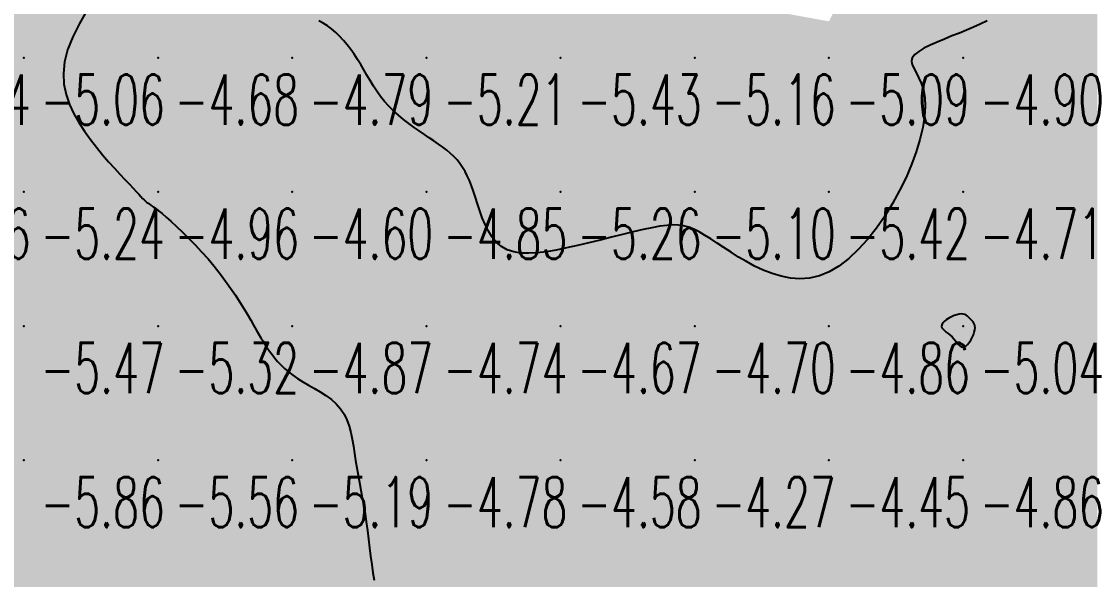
# Model space of a CAD drawing. Header units: millimetres. Extents: x 88261 to 90953, y 390274 to 392322.
# Drawn here: x 90200.1 to 90280, y 390618.3 to 390659.9 of the extents above; entities that cross this region are included whole.
import ezdxf
from ezdxf.enums import TextEntityAlignment as Align

# ---------------------------------------------------------------- set-up
doc = ezdxf.new("R2010")
doc.units = ezdxf.units.MM
doc.header["$LTSCALE"] = 25
for name, color, linetype in [('CN_04_00', 242, 'Continuous'), ('COTEAlt', 7, 'Continuous'), ('TN_COLORIAGE', 7, 'Continuous')]:
    doc.layers.add(name, color=color, linetype=linetype)
doc.styles.add('Simplex 1.0', font='Simplex.shx', dxfattribs={"width": 0.99, "height": 2.5})
doc.styles.get("Standard").update_dxf_attribs({"font": 'times.ttf'})

# ---------------------------------------------------------------- blocks, each defined once
blk = doc.blocks.new('COTE')
at = {"color": 0}
blk.add_point((0, 0), dxfattribs=at)
at = {"layer": 'COTEAlt'}
blk.add_attdef('ALT', text='', height=3.75, dxfattribs=at).set_placement((1.25, -1.25), align=Align.TOP_LEFT)

msp = doc.modelspace()

# ---------------------------------------------------------------- linework, layer by layer
at = {"layer": 'CN_04_00', "elevation": -5, "flags": 128}
for points in [[(90204.947, 390660.763), (90204.393, 390659.78), (90203.897, 390658.793), (90203.511, 390657.833), (90203.279, 390656.923), (90203.193, 390656.065), (90203.237, 390655.254), (90203.391, 390654.486), (90203.639, 390653.757), (90203.962, 390653.063), (90204.343, 390652.4), (90204.763, 390651.763), (90205.205, 390651.15), (90205.66, 390650.563), (90206.117, 390650.006), (90206.567, 390649.483), (90207.001, 390648.998), (90207.409, 390648.555), (90207.782, 390648.157), (90208.111, 390647.809), (90208.388, 390647.513), (90208.618, 390647.264), (90208.808, 390647.058), (90208.966, 390646.888), (90209.098, 390646.748), (90209.211, 390646.634), (90209.313, 390646.539), (90209.41, 390646.458), (90209.51, 390646.385), (90209.62, 390646.311), (90209.745, 390646.228), (90209.894, 390646.127), (90210.072, 390645.998), (90210.286, 390645.834), (90210.544, 390645.626), (90210.851, 390645.365), (90211.212, 390645.045), (90211.618, 390644.67), (90212.06, 390644.248), (90212.527, 390643.786), (90213.009, 390643.292), (90213.494, 390642.773), (90213.973, 390642.237), (90214.435, 390641.691), (90214.871, 390641.141), (90215.279, 390640.594), (90215.66, 390640.056), (90216.014, 390639.531), (90216.34, 390639.026), (90216.639, 390638.545), (90216.91, 390638.095), (90217.154, 390637.681), (90217.372, 390637.306), (90217.568, 390636.967), (90217.746, 390636.658), (90217.913, 390636.373), (90218.072, 390636.106), (90218.23, 390635.851), (90218.391, 390635.604), (90218.561, 390635.357), (90218.743, 390635.107), (90218.942, 390634.853), (90219.16, 390634.597), (90219.401, 390634.341), (90219.668, 390634.084), (90219.963, 390633.829), (90220.289, 390633.577), (90220.65, 390633.329), (90221.047, 390633.085), (90221.468, 390632.842), (90221.903, 390632.592), (90222.339, 390632.332), (90222.764, 390632.055), (90223.165, 390631.757), (90223.53, 390631.431), (90223.847, 390631.072), (90224.108, 390630.676), (90224.317, 390630.247), (90224.483, 390629.789), (90224.615, 390629.305), (90224.721, 390628.802), (90224.811, 390628.282), (90224.892, 390627.751), (90224.974, 390627.214), (90225.064, 390626.672), (90225.16, 390626.126), (90225.262, 390625.574), (90225.366, 390625.013), (90225.471, 390624.442), (90225.574, 390623.857), (90225.673, 390623.258), (90225.767, 390622.642), (90225.853, 390622.009), (90225.934, 390621.366), (90226.013, 390620.721), (90226.092, 390620.082), (90226.176, 390619.458), (90226.267, 390618.859), (90226.367, 390618.291)], [(90272.038, 390659.977), (90271.529, 390659.742), (90271.021, 390659.517), (90270.504, 390659.297), (90269.97, 390659.078), (90269.416, 390658.856), (90268.854, 390658.63), (90268.307, 390658.402), (90267.792, 390658.171), (90267.33, 390657.938), (90266.941, 390657.702), (90266.644, 390657.465), (90266.459, 390657.227), (90266.399, 390656.985), (90266.443, 390656.73), (90266.565, 390656.45), (90266.738, 390656.134), (90266.934, 390655.77), (90267.127, 390655.346), (90267.29, 390654.85), (90267.396, 390654.27), (90267.423, 390653.6), (90267.368, 390652.847), (90267.236, 390652.025), (90267.029, 390651.147), (90266.75, 390650.226), (90266.404, 390649.274), (90265.992, 390648.305), (90265.519, 390647.332), (90264.988, 390646.368), (90264.407, 390645.43), (90263.781, 390644.534), (90263.12, 390643.697), (90262.43, 390642.936), (90261.719, 390642.268), (90260.994, 390641.71), (90260.263, 390641.278), (90259.533, 390640.985), (90258.807, 390640.82), (90258.089, 390640.769), (90257.381, 390640.817), (90256.686, 390640.95), (90256.007, 390641.154), (90255.348, 390641.413), (90254.711, 390641.713), (90254.098, 390642.041), (90253.512, 390642.385), (90252.952, 390642.737), (90252.419, 390643.086), (90251.913, 390643.423), (90251.435, 390643.738), (90250.986, 390644.022), (90250.567, 390644.266), (90250.174, 390644.461), (90249.797, 390644.608), (90249.421, 390644.708), (90249.032, 390644.763), (90248.616, 390644.775), (90248.157, 390644.745), (90247.643, 390644.676), (90247.058, 390644.568), (90246.393, 390644.426), (90245.66, 390644.256), (90244.873, 390644.064), (90244.049, 390643.859), (90243.204, 390643.649), (90242.353, 390643.441), (90241.513, 390643.242), (90240.699, 390643.061), (90239.925, 390642.904), (90239.196, 390642.78), (90238.512, 390642.697), (90237.875, 390642.662), (90237.289, 390642.682), (90236.753, 390642.767), (90236.27, 390642.923), (90235.843, 390643.158), (90235.47, 390643.477), (90235.148, 390643.867), (90234.869, 390644.313), (90234.628, 390644.799), (90234.417, 390645.309), (90234.231, 390645.827), (90234.063, 390646.338), (90233.906, 390646.826), (90233.754, 390647.279), (90233.603, 390647.696), (90233.451, 390648.08), (90233.293, 390648.435), (90233.126, 390648.763), (90232.947, 390649.067), (90232.752, 390649.351), (90232.538, 390649.618), (90232.301, 390649.87), (90232.043, 390650.111), (90231.764, 390650.345), (90231.466, 390650.574), (90231.149, 390650.803), (90230.815, 390651.034), (90230.464, 390651.271), (90230.099, 390651.517), (90229.72, 390651.776), (90229.332, 390652.048), (90228.941, 390652.333), (90228.552, 390652.632), (90228.171, 390652.945), (90227.802, 390653.273), (90227.452, 390653.616), (90227.126, 390653.974), (90226.826, 390654.348), (90226.551, 390654.734), (90226.295, 390655.128), (90226.052, 390655.529), (90225.819, 390655.931), (90225.589, 390656.332), (90225.358, 390656.728), (90225.121, 390657.116), (90224.873, 390657.493), (90224.615, 390657.856), (90224.347, 390658.203), (90224.069, 390658.531), (90223.783, 390658.838), (90223.488, 390659.122), (90223.186, 390659.381), (90222.877, 390659.611), (90222.562, 390659.812), (90222.235, 390659.988)]]:
    msp.add_lwpolyline(points, dxfattribs=at)
msp.add_lwpolyline([(90271.141, 390637.113), (90271.133, 390637.245), (90271.103, 390637.358), (90271.056, 390637.456), (90270.995, 390637.542), (90270.926, 390637.621), (90270.852, 390637.696), (90270.776, 390637.771), (90270.703, 390637.847), (90270.629, 390637.923), (90270.551, 390637.995), (90270.464, 390638.057), (90270.365, 390638.105), (90270.251, 390638.136), (90270.117, 390638.146), (90269.96, 390638.129), (90269.778, 390638.084), (90269.58, 390638.014), (90269.376, 390637.923), (90269.178, 390637.816), (90268.996, 390637.699), (90268.84, 390637.575), (90268.722, 390637.45), (90268.652, 390637.329), (90268.638, 390637.215), (90268.674, 390637.107), (90268.751, 390637.002), (90268.859, 390636.897), (90268.991, 390636.79), (90269.135, 390636.678), (90269.285, 390636.558), (90269.429, 390636.427), (90269.562, 390636.286), (90269.684, 390636.14), (90269.797, 390635.999), (90269.905, 390635.872), (90270.01, 390635.767), (90270.115, 390635.693), (90270.222, 390635.659), (90270.335, 390635.673), (90270.455, 390635.742), (90270.578, 390635.859), (90270.699, 390636.012), (90270.815, 390636.191), (90270.92, 390636.385), (90271.01, 390636.585), (90271.079, 390636.78), (90271.124, 390636.958), (90271.141, 390637.113)], close=True, dxfattribs=at)
at = {"layer": 'TN_COLORIAGE', "color": 131}
for points in [[(90209.526, 390666.517, -4.679), (90201.752, 390657.239, -4.679), (90210.249, 390667.239, -4.679), (90210.249, 390657.239, -4.679)], [(90210.36, 390667.239, -4.679), (90214.747, 390661.738, -4.679), (90210.249, 390667.239, -4.679), (90210.249, 390657.239, -4.679)], [(90273.775, 390660.765, -4.539), (90280.249, 390664.374, -4.539), (90270.249, 390657.239, -4.539), (90280.249, 390657.239, -4.539)], [(90220.249, 390660.69, -4.679), (90214.747, 390661.738, -4.679), (90220.249, 390657.239, -4.679), (90210.249, 390657.239, -4.679)], [(90220.249, 390660.69, -4.793), (90222.944, 390659.934, -4.793), (90220.249, 390657.239, -4.793)], [(90273.775, 390660.765, -4.899), (90270.249, 390659.116, -4.899), (90270.249, 390657.239, -4.899)], [(90225.242, 390657.239, -4.793), (90222.944, 390659.934, -4.793), (90220.249, 390657.239, -4.793)], [(90265.053, 390657.239, -4.899), (90270.249, 390659.116, -4.899), (90270.249, 390657.239, -4.899)], [(90201.752, 390657.239, -4.679), (90204.534, 390651.525, -4.679), (90210.249, 390657.239, -4.679)], [(90208.687, 390647.239, -4.679), (90204.534, 390651.525, -4.679), (90210.249, 390647.239, -4.679), (90210.249, 390657.239, -4.679)], [(90210.249, 390647.239, -4.793), (90220.249, 390647.239, -4.793), (90220.249, 390657.239, -4.793)], [(90210.249, 390657.239, -4.793), (90210.249, 390647.239, -4.793), (90220.249, 390657.239, -4.793)], [(90225.242, 390657.239, -4.603), (90226.816, 390653.806, -4.603), (90220.249, 390657.239, -4.603), (90220.249, 390647.239, -4.603)], [(90265.053, 390657.239, -4.899), (90268.295, 390655.286, -4.899), (90270.249, 390657.239, -4.899)], [(90268.295, 390655.286, -4.711), (90266.143, 390647.239, -4.711), (90270.249, 390657.239, -4.711), (90270.249, 390647.239, -4.711)], [(90270.249, 390647.239, -4.539), (90280.249, 390647.239, -4.539), (90280.249, 390657.239, -4.539)], [(90270.249, 390657.239, -4.539), (90270.249, 390647.239, -4.539), (90280.249, 390657.239, -4.539)], [(90230.249, 390651.382, -4.603), (90226.816, 390653.806, -4.603), (90230.249, 390647.239, -4.603), (90220.249, 390647.239, -4.603)], [(90230.249, 390651.382, -4.853), (90232.781, 390649.771, -4.853), (90230.249, 390647.239, -4.853)], [(90233.853, 390647.239, -4.853), (90232.781, 390649.771, -4.853), (90230.249, 390647.239, -4.853)], [(90208.687, 390647.239, -4.955), (90209.381, 390646.372, -4.955), (90210.249, 390647.239, -4.955)], [(90210.249, 390646.025, -4.955), (90209.381, 390646.372, -4.955), (90210.249, 390647.239, -4.955)], [(90210.249, 390646.025, -4.603), (90214.729, 390641.72, -4.603), (90210.249, 390647.239, -4.603), (90220.249, 390647.239, -4.603)], [(90217.445, 390637.239, -4.603), (90214.729, 390641.72, -4.603), (90220.249, 390637.239, -4.603), (90220.249, 390647.239, -4.603)], [(90220.249, 390637.239, -4.853), (90230.249, 390637.239, -4.853), (90230.249, 390647.239, -4.853)], [(90220.249, 390647.239, -4.853), (90220.249, 390637.239, -4.853), (90230.249, 390647.239, -4.853)], [(90233.853, 390647.239, -4.741), (90235.238, 390642.229, -4.741), (90230.249, 390647.239, -4.741), (90230.249, 390637.239, -4.741)], [(90268.022, 390637.239, -4.711), (90270.249, 390638.451, -4.711), (90260.249, 390637.239, -4.711), (90270.249, 390647.239, -4.711)], [(90260.249, 390639.75, -4.711), (90266.143, 390647.239, -4.711), (90260.249, 390637.239, -4.711), (90270.249, 390647.239, -4.711)], [(90270.249, 390638.451, -4.233), (90270.743, 390637.733, -4.233), (90270.249, 390647.239, -4.233), (90280.249, 390647.239, -4.233)], [(90271.439, 390637.239, -4.233), (90270.743, 390637.733, -4.233), (90280.249, 390637.239, -4.233), (90280.249, 390647.239, -4.233)], [(90250.249, 390644.803, -4.674), (90247.963, 390644.953, -4.674), (90250.249, 390637.239, -4.674), (90240.249, 390637.239, -4.674)], [(90247.963, 390644.953, -4.674), (90240.249, 390642.795, -4.674), (90240.249, 390637.239, -4.674)], [(90250.249, 390644.803, -4.7), (90254.442, 390641.432, -4.7), (90250.249, 390637.239, -4.7)], [(90235.238, 390642.229, -4.674), (90240.249, 390642.795, -4.674), (90230.249, 390637.239, -4.674), (90240.249, 390637.239, -4.674)], [(90260.249, 390639.75, -4.7), (90254.442, 390641.432, -4.7), (90260.249, 390637.239, -4.7), (90250.249, 390637.239, -4.7)], [(90217.445, 390637.239, -4.874), (90218.417, 390635.408, -4.874), (90220.249, 390637.239, -4.874)], [(90220.249, 390633.272, -4.874), (90218.417, 390635.408, -4.874), (90220.249, 390637.239, -4.874)], [(90220.249, 390633.272, -4.741), (90224.489, 390631.48, -4.741), (90220.249, 390637.239, -4.741), (90230.249, 390637.239, -4.741)], [(90224.876, 390627.239, -4.741), (90224.489, 390631.48, -4.741), (90230.249, 390627.239, -4.741), (90230.249, 390637.239, -4.741)], [(90230.249, 390627.239, -4.674), (90240.249, 390627.239, -4.674), (90240.249, 390637.239, -4.674)], [(90230.249, 390637.239, -4.674), (90230.249, 390627.239, -4.674), (90240.249, 390637.239, -4.674)], [(90240.249, 390627.239, -4.7), (90250.249, 390627.239, -4.7), (90250.249, 390637.239, -4.7)], [(90240.249, 390637.239, -4.7), (90240.249, 390627.239, -4.7), (90250.249, 390637.239, -4.7)], [(90250.249, 390627.239, -4.861), (90260.249, 390627.239, -4.861), (90260.249, 390637.239, -4.861)], [(90250.249, 390637.239, -4.861), (90250.249, 390627.239, -4.861), (90260.249, 390637.239, -4.861)], [(90268.022, 390637.239, -4.447), (90269.576, 390636.567, -4.447), (90260.249, 390637.239, -4.447), (90260.249, 390627.239, -4.447)], [(90270.249, 390627.239, -4.705), (90280.249, 390627.239, -4.705), (90280.249, 390637.239, -4.705)], [(90270.249, 390635.058, -4.705), (90271.439, 390637.239, -4.705), (90270.249, 390627.239, -4.705), (90280.249, 390637.239, -4.705)], [(90270.249, 390635.058, -4.447), (90269.576, 390636.567, -4.447), (90270.249, 390627.239, -4.447), (90260.249, 390627.239, -4.447)], [(90224.876, 390627.239, -4.778), (90225.853, 390622.844, -4.778), (90230.249, 390627.239, -4.778)], [(90226.311, 390617.239, -4.778), (90225.853, 390622.844, -4.778), (90230.249, 390617.239, -4.778), (90230.249, 390627.239, -4.778)], [(90230.249, 390617.239, -4.581), (90240.249, 390617.239, -4.581), (90240.249, 390627.239, -4.581)], [(90230.249, 390627.239, -4.581), (90230.249, 390617.239, -4.581), (90240.249, 390627.239, -4.581)], [(90240.249, 390617.239, -4.271), (90250.249, 390617.239, -4.271), (90250.249, 390627.239, -4.271)], [(90240.249, 390627.239, -4.271), (90240.249, 390617.239, -4.271), (90250.249, 390627.239, -4.271)], [(90250.249, 390617.239, -4.447), (90260.249, 390617.239, -4.447), (90260.249, 390627.239, -4.447)], [(90250.249, 390627.239, -4.447), (90250.249, 390617.239, -4.447), (90260.249, 390627.239, -4.447)], [(90260.249, 390617.239, -4.857), (90270.249, 390617.239, -4.857), (90270.249, 390627.239, -4.857)], [(90260.249, 390627.239, -4.857), (90260.249, 390617.239, -4.857), (90270.249, 390627.239, -4.857)], [(90270.249, 390617.239, -4.938), (90280.249, 390617.239, -4.938), (90280.249, 390627.239, -4.938)], [(90270.249, 390627.239, -4.938), (90270.249, 390617.239, -4.938), (90280.249, 390627.239, -4.938)]]:
    msp.add_solid(points, dxfattribs=at)
at = {"layer": 'TN_COLORIAGE', "color": 141}
for points in [[(90230.249, 390667.239, -5), (90222.944, 390659.934, -5), (90220.249, 390667.239, -5), (90220.249, 390660.69, -5)], [(90230.249, 390667.239, -5), (90222.944, 390659.934, -5), (90230.249, 390657.239, -5), (90225.242, 390657.239, -5)], [(90230.249, 390657.239, -5.225), (90240.249, 390657.239, -5.225), (90240.249, 390667.239, -5.225)], [(90230.249, 390667.239, -5.225), (90230.249, 390657.239, -5.225), (90240.249, 390667.239, -5.225)], [(90240.249, 390657.239, -5), (90247.365, 390664.355, -5), (90240.249, 390667.239, -5), (90245.866, 390667.239, -5)], [(90270.249, 390667.239, -5), (90270.249, 390659.116, -5), (90260.249, 390657.239, -5), (90265.053, 390657.239, -5)], [(90270.249, 390667.239, -5), (90263.9, 390667.239, -5), (90260.249, 390657.239, -5), (90260.249, 390659.947, -5)], [(90270.249, 390667.239, -5), (90270.249, 390659.116, -5), (90280.249, 390667.239, -5), (90273.775, 390660.765, -5)], [(90190.249, 390657.239, -5), (90199.609, 390666.6, -5), (90200.249, 390657.239, -5), (90200.249, 390664.365, -5)], [(90201.752, 390657.239, -5.057), (90209.526, 390666.517, -5.057), (90200.249, 390657.239, -5.057)], [(90200.249, 390664.365, -5.057), (90209.526, 390666.517, -5.057), (90200.249, 390657.239, -5.057)], [(90240.249, 390657.239, -5), (90247.365, 390664.355, -5), (90250.249, 390657.239, -5), (90250.249, 390661.941, -5)], [(90254.079, 390661.069, -5.156), (90250.249, 390661.941, -5.156), (90250.249, 390657.239, -5.156)], [(90250.249, 390657.239, -5), (90254.079, 390661.069, -5), (90260.249, 390657.239, -5), (90260.249, 390659.947, -5)], [(90190.249, 390647.239, -5.057), (90200.249, 390647.239, -5.057), (90200.249, 390657.239, -5.057)], [(90190.249, 390657.239, -5.057), (90190.249, 390647.239, -5.057), (90200.249, 390657.239, -5.057)], [(90200.249, 390647.239, -5), (90204.534, 390651.525, -5), (90200.249, 390657.239, -5), (90201.752, 390657.239, -5)], [(90226.816, 390653.806, -5.208), (90225.242, 390657.239, -5.208), (90230.249, 390657.239, -5.208)], [(90226.816, 390653.806, -5.208), (90230.249, 390651.382, -5.208), (90230.249, 390657.239, -5.208)], [(90240.249, 390657.239, -5), (90232.781, 390649.771, -5), (90230.249, 390657.239, -5), (90230.249, 390651.382, -5)], [(90240.249, 390657.239, -5), (90232.781, 390649.771, -5), (90240.249, 390647.239, -5), (90233.853, 390647.239, -5)], [(90240.249, 390647.239, -5.156), (90250.249, 390647.239, -5.156), (90250.249, 390657.239, -5.156)], [(90240.249, 390657.239, -5.156), (90240.249, 390647.239, -5.156), (90250.249, 390657.239, -5.156)], [(90250.249, 390647.239, -5.093), (90260.249, 390647.239, -5.093), (90260.249, 390657.239, -5.093)], [(90250.249, 390657.239, -5.093), (90250.249, 390647.239, -5.093), (90260.249, 390657.239, -5.093)], [(90260.249, 390647.239, -5), (90268.295, 390655.286, -5), (90260.249, 390657.239, -5), (90265.053, 390657.239, -5)], [(90266.143, 390647.239, -5.415), (90268.295, 390655.286, -5.415), (90260.249, 390647.239, -5.415)], [(90204.534, 390651.525, -5.241), (90208.687, 390647.239, -5.241), (90200.249, 390647.239, -5.241)], [(90190.249, 390637.239, -5.241), (90200.249, 390637.239, -5.241), (90200.249, 390647.239, -5.241)], [(90190.249, 390647.239, -5.241), (90190.249, 390637.239, -5.241), (90200.249, 390647.239, -5.241)], [(90200.249, 390637.239, -5), (90209.381, 390646.372, -5), (90200.249, 390647.239, -5), (90208.687, 390647.239, -5)], [(90235.238, 390642.229, -5.261), (90233.853, 390647.239, -5.261), (90240.249, 390647.239, -5.261)], [(90240.249, 390642.795, -5.261), (90235.238, 390642.229, -5.261), (90240.249, 390647.239, -5.261)], [(90240.249, 390647.239, -5), (90240.249, 390642.795, -5), (90250.249, 390647.239, -5), (90247.963, 390644.953, -5)], [(90247.963, 390644.953, -5.097), (90250.249, 390644.803, -5.097), (90250.249, 390647.239, -5.097)], [(90260.249, 390647.239, -5), (90254.442, 390641.432, -5), (90250.249, 390647.239, -5), (90250.249, 390644.803, -5)], [(90254.442, 390641.432, -5.415), (90260.249, 390639.75, -5.415), (90260.249, 390647.239, -5.415)], [(90266.143, 390647.239, -5.415), (90260.249, 390639.75, -5.415), (90260.249, 390647.239, -5.415)], [(90200.249, 390637.239, -5), (90209.381, 390646.372, -5), (90210.249, 390637.239, -5), (90210.249, 390646.025, -5)], [(90214.729, 390641.72, -5.322), (90210.249, 390646.025, -5.322), (90210.249, 390637.239, -5.322)], [(90214.729, 390641.72, -5.322), (90217.445, 390637.239, -5.322), (90210.249, 390637.239, -5.322)], [(90270.249, 390638.451, -5.04), (90268.022, 390637.239, -5.04), (90270.249, 390637.239, -5.04)], [(90270.743, 390637.733, -5.04), (90270.249, 390638.451, -5.04), (90270.249, 390637.239, -5.04)], [(90270.743, 390637.733, -5.04), (90271.439, 390637.239, -5.04), (90270.249, 390637.239, -5.04)], [(90190.249, 390634.04, -5.469), (90194.623, 390631.614, -5.469), (90190.249, 390637.239, -5.469), (90200.249, 390637.239, -5.469)], [(90197.73, 390627.239, -5.469), (90194.623, 390631.614, -5.469), (90200.249, 390627.239, -5.469), (90200.249, 390637.239, -5.469)], [(90200.249, 390627.239, -5.322), (90210.249, 390627.239, -5.322), (90210.249, 390637.239, -5.322)], [(90200.249, 390637.239, -5.322), (90200.249, 390627.239, -5.322), (90210.249, 390637.239, -5.322)], [(90210.249, 390627.239, -5), (90218.417, 390635.408, -5), (90210.249, 390637.239, -5), (90217.445, 390637.239, -5)], [(90269.576, 390636.567, -5.04), (90268.022, 390637.239, -5.04), (90270.249, 390637.239, -5.04)], [(90269.576, 390636.567, -5.04), (90270.249, 390635.058, -5.04), (90270.249, 390637.239, -5.04)], [(90271.439, 390637.239, -5.04), (90270.249, 390635.058, -5.04), (90270.249, 390637.239, -5.04)], [(90210.249, 390627.239, -5), (90218.417, 390635.408, -5), (90220.249, 390627.239, -5), (90220.249, 390633.272, -5)], [(90224.489, 390631.48, -5.191), (90220.249, 390633.272, -5.191), (90220.249, 390627.239, -5.191)], [(90224.489, 390631.48, -5.191), (90224.876, 390627.239, -5.191), (90220.249, 390627.239, -5.191)], [(90198.577, 390617.239, -5.861), (90197.162, 390624.153, -5.861), (90200.249, 390617.239, -5.861), (90200.249, 390627.239, -5.861)], [(90197.162, 390624.153, -5.861), (90197.73, 390627.239, -5.861), (90200.249, 390627.239, -5.861)], [(90200.249, 390617.239, -5.56), (90210.249, 390617.239, -5.56), (90210.249, 390627.239, -5.56)], [(90200.249, 390627.239, -5.56), (90200.249, 390617.239, -5.56), (90210.249, 390627.239, -5.56)], [(90210.249, 390617.239, -5.191), (90220.249, 390617.239, -5.191), (90220.249, 390627.239, -5.191)], [(90210.249, 390627.239, -5.191), (90210.249, 390617.239, -5.191), (90220.249, 390627.239, -5.191)], [(90220.249, 390617.239, -5), (90225.853, 390622.844, -5), (90220.249, 390627.239, -5), (90224.876, 390627.239, -5)], [(90225.853, 390622.844, -5.283), (90226.311, 390617.239, -5.283), (90220.249, 390617.239, -5.283)]]:
    msp.add_solid(points, dxfattribs=at)

# ---------------------------------------------------------------- block references
at = {"layer": 'COTEAlt'}
ref = msp.add_blockref('COTE', (90190.249, 390657.239), dxfattribs=at)
ref.add_attrib('ALT', '-5.34', dxfattribs={"height": 3.75, "style": 'Simplex 1.0', "width": 0.6}).set_placement((90191.499, 390655.989), align=Align.TOP_LEFT)
ref = msp.add_blockref('COTE', (90200.249, 390657.239), dxfattribs=at)
ref.add_attrib('ALT', '-5.06', dxfattribs={"height": 3.75, "style": 'Simplex 1.0', "width": 0.6}).set_placement((90201.499, 390655.989), align=Align.TOP_LEFT)
ref = msp.add_blockref('COTE', (90210.249, 390657.239), dxfattribs=at)
ref.add_attrib('ALT', '-4.68', dxfattribs={"height": 3.75, "style": 'Simplex 1.0', "width": 0.6}).set_placement((90211.499, 390655.989), align=Align.TOP_LEFT)
ref = msp.add_blockref('COTE', (90220.249, 390657.239), dxfattribs=at)
ref.add_attrib('ALT', '-4.79', dxfattribs={"height": 3.75, "style": 'Simplex 1.0', "width": 0.6}).set_placement((90221.499, 390655.989), align=Align.TOP_LEFT)
ref = msp.add_blockref('COTE', (90230.249, 390657.239), dxfattribs=at)
ref.add_attrib('ALT', '-5.21', dxfattribs={"height": 3.75, "style": 'Simplex 1.0', "width": 0.6}).set_placement((90231.499, 390655.989), align=Align.TOP_LEFT)
ref = msp.add_blockref('COTE', (90240.249, 390657.239), dxfattribs=at)
ref.add_attrib('ALT', '-5.43', dxfattribs={"height": 3.75, "style": 'Simplex 1.0', "width": 0.6}).set_placement((90241.499, 390655.989), align=Align.TOP_LEFT)
ref = msp.add_blockref('COTE', (90250.249, 390657.239), dxfattribs=at)
ref.add_attrib('ALT', '-5.16', dxfattribs={"height": 3.75, "style": 'Simplex 1.0', "width": 0.6}).set_placement((90251.499, 390655.989), align=Align.TOP_LEFT)
ref = msp.add_blockref('COTE', (90260.249, 390657.239), dxfattribs=at)
ref.add_attrib('ALT', '-5.09', dxfattribs={"height": 3.75, "style": 'Simplex 1.0', "width": 0.6}).set_placement((90261.499, 390655.989), align=Align.TOP_LEFT)
ref = msp.add_blockref('COTE', (90270.249, 390657.239), dxfattribs=at)
ref.add_attrib('ALT', '-4.90', dxfattribs={"height": 3.75, "style": 'Simplex 1.0', "width": 0.6}).set_placement((90271.499, 390655.989), align=Align.TOP_LEFT)
ref = msp.add_blockref('COTE', (90190.249, 390647.239), dxfattribs=at)
ref.add_attrib('ALT', '-5.56', dxfattribs={"height": 3.75, "style": 'Simplex 1.0', "width": 0.6}).set_placement((90191.499, 390645.989), align=Align.TOP_LEFT)
ref = msp.add_blockref('COTE', (90200.249, 390647.239), dxfattribs=at)
ref.add_attrib('ALT', '-5.24', dxfattribs={"height": 3.75, "style": 'Simplex 1.0', "width": 0.6}).set_placement((90201.499, 390645.989), align=Align.TOP_LEFT)
ref = msp.add_blockref('COTE', (90210.249, 390647.239), dxfattribs=at)
ref.add_attrib('ALT', '-4.96', dxfattribs={"height": 3.75, "style": 'Simplex 1.0', "width": 0.6}).set_placement((90211.499, 390645.989), align=Align.TOP_LEFT)
ref = msp.add_blockref('COTE', (90220.249, 390647.239), dxfattribs=at)
ref.add_attrib('ALT', '-4.60', dxfattribs={"height": 3.75, "style": 'Simplex 1.0', "width": 0.6}).set_placement((90221.499, 390645.989), align=Align.TOP_LEFT)
ref = msp.add_blockref('COTE', (90230.249, 390647.239), dxfattribs=at)
ref.add_attrib('ALT', '-4.85', dxfattribs={"height": 3.75, "style": 'Simplex 1.0', "width": 0.6}).set_placement((90231.499, 390645.989), align=Align.TOP_LEFT)
ref = msp.add_blockref('COTE', (90240.249, 390647.239), dxfattribs=at)
ref.add_attrib('ALT', '-5.26', dxfattribs={"height": 3.75, "style": 'Simplex 1.0', "width": 0.6}).set_placement((90241.499, 390645.989), align=Align.TOP_LEFT)
ref = msp.add_blockref('COTE', (90250.249, 390647.239), dxfattribs=at)
ref.add_attrib('ALT', '-5.10', dxfattribs={"height": 3.75, "style": 'Simplex 1.0', "width": 0.6}).set_placement((90251.499, 390645.989), align=Align.TOP_LEFT)
ref = msp.add_blockref('COTE', (90260.249, 390647.239), dxfattribs=at)
ref.add_attrib('ALT', '-5.42', dxfattribs={"height": 3.75, "style": 'Simplex 1.0', "width": 0.6}).set_placement((90261.499, 390645.989), align=Align.TOP_LEFT)
ref = msp.add_blockref('COTE', (90270.249, 390647.239), dxfattribs=at)
ref.add_attrib('ALT', '-4.71', dxfattribs={"height": 3.75, "style": 'Simplex 1.0', "width": 0.6}).set_placement((90271.499, 390645.989), align=Align.TOP_LEFT)
ref = msp.add_blockref('COTE', (90200.249, 390637.239), dxfattribs=at)
ref.add_attrib('ALT', '-5.47', dxfattribs={"height": 3.75, "style": 'Simplex 1.0', "width": 0.6}).set_placement((90201.499, 390635.989), align=Align.TOP_LEFT)
ref = msp.add_blockref('COTE', (90210.249, 390637.239), dxfattribs=at)
ref.add_attrib('ALT', '-5.32', dxfattribs={"height": 3.75, "style": 'Simplex 1.0', "width": 0.6}).set_placement((90211.499, 390635.989), align=Align.TOP_LEFT)
ref = msp.add_blockref('COTE', (90220.249, 390637.239), dxfattribs=at)
ref.add_attrib('ALT', '-4.87', dxfattribs={"height": 3.75, "style": 'Simplex 1.0', "width": 0.6}).set_placement((90221.499, 390635.989), align=Align.TOP_LEFT)
ref = msp.add_blockref('COTE', (90230.249, 390637.239), dxfattribs=at)
ref.add_attrib('ALT', '-4.74', dxfattribs={"height": 3.75, "style": 'Simplex 1.0', "width": 0.6}).set_placement((90231.499, 390635.989), align=Align.TOP_LEFT)
ref = msp.add_blockref('COTE', (90240.249, 390637.239), dxfattribs=at)
ref.add_attrib('ALT', '-4.67', dxfattribs={"height": 3.75, "style": 'Simplex 1.0', "width": 0.6}).set_placement((90241.499, 390635.989), align=Align.TOP_LEFT)
ref = msp.add_blockref('COTE', (90250.249, 390637.239), dxfattribs=at)
ref.add_attrib('ALT', '-4.70', dxfattribs={"height": 3.75, "style": 'Simplex 1.0', "width": 0.6}).set_placement((90251.499, 390635.989), align=Align.TOP_LEFT)
ref = msp.add_blockref('COTE', (90260.249, 390637.239), dxfattribs=at)
ref.add_attrib('ALT', '-4.86', dxfattribs={"height": 3.75, "style": 'Simplex 1.0', "width": 0.6}).set_placement((90261.499, 390635.989), align=Align.TOP_LEFT)
ref = msp.add_blockref('COTE', (90270.249, 390637.239), dxfattribs=at)
ref.add_attrib('ALT', '-5.04', dxfattribs={"height": 3.75, "style": 'Simplex 1.0', "width": 0.6}).set_placement((90271.499, 390635.989), align=Align.TOP_LEFT)
ref = msp.add_blockref('COTE', (90200.249, 390627.239), dxfattribs=at)
ref.add_attrib('ALT', '-5.86', dxfattribs={"height": 3.75, "style": 'Simplex 1.0', "width": 0.6}).set_placement((90201.499, 390625.989), align=Align.TOP_LEFT)
ref = msp.add_blockref('COTE', (90210.249, 390627.239), dxfattribs=at)
ref.add_attrib('ALT', '-5.56', dxfattribs={"height": 3.75, "style": 'Simplex 1.0', "width": 0.6}).set_placement((90211.499, 390625.989), align=Align.TOP_LEFT)
ref = msp.add_blockref('COTE', (90220.249, 390627.239), dxfattribs=at)
ref.add_attrib('ALT', '-5.19', dxfattribs={"height": 3.75, "style": 'Simplex 1.0', "width": 0.6}).set_placement((90221.499, 390625.989), align=Align.TOP_LEFT)
ref = msp.add_blockref('COTE', (90230.249, 390627.239), dxfattribs=at)
ref.add_attrib('ALT', '-4.78', dxfattribs={"height": 3.75, "style": 'Simplex 1.0', "width": 0.6}).set_placement((90231.499, 390625.989), align=Align.TOP_LEFT)
ref = msp.add_blockref('COTE', (90240.249, 390627.239), dxfattribs=at)
ref.add_attrib('ALT', '-4.58', dxfattribs={"height": 3.75, "style": 'Simplex 1.0', "width": 0.6}).set_placement((90241.499, 390625.989), align=Align.TOP_LEFT)
ref = msp.add_blockref('COTE', (90250.249, 390627.239), dxfattribs=at)
ref.add_attrib('ALT', '-4.27', dxfattribs={"height": 3.75, "style": 'Simplex 1.0', "width": 0.6}).set_placement((90251.499, 390625.989), align=Align.TOP_LEFT)
ref = msp.add_blockref('COTE', (90260.249, 390627.239), dxfattribs=at)
ref.add_attrib('ALT', '-4.45', dxfattribs={"height": 3.75, "style": 'Simplex 1.0', "width": 0.6}).set_placement((90261.499, 390625.989), align=Align.TOP_LEFT)
ref = msp.add_blockref('COTE', (90270.249, 390627.239), dxfattribs=at)
ref.add_attrib('ALT', '-4.86', dxfattribs={"height": 3.75, "style": 'Simplex 1.0', "width": 0.6}).set_placement((90271.499, 390625.989), align=Align.TOP_LEFT)

doc.saveas('drawing.dxf')
